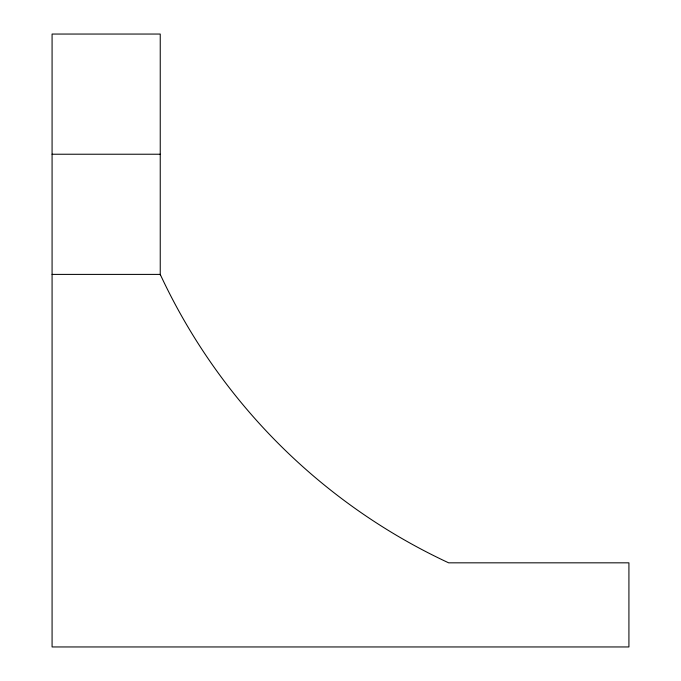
<?xml version="1.0" encoding="UTF-8"?>
<svg xmlns="http://www.w3.org/2000/svg" width="681" height="681" viewBox="0 0 681 681"><rect width="100%" height="100%" fill="white"/><g stroke="black" fill="none" stroke-linecap="round" stroke-linejoin="round"><path stroke-width="1.02" d="M52.079 154.229L160.239 154.229M52.079 274.4L160.239 274.4A594.871 594.871 0 0 0 448.66 562.829L628.921 562.829L628.921 646.95L52.079 646.95L52.079 34.05L160.239 34.05L160.239 274.92"/></g></svg>
